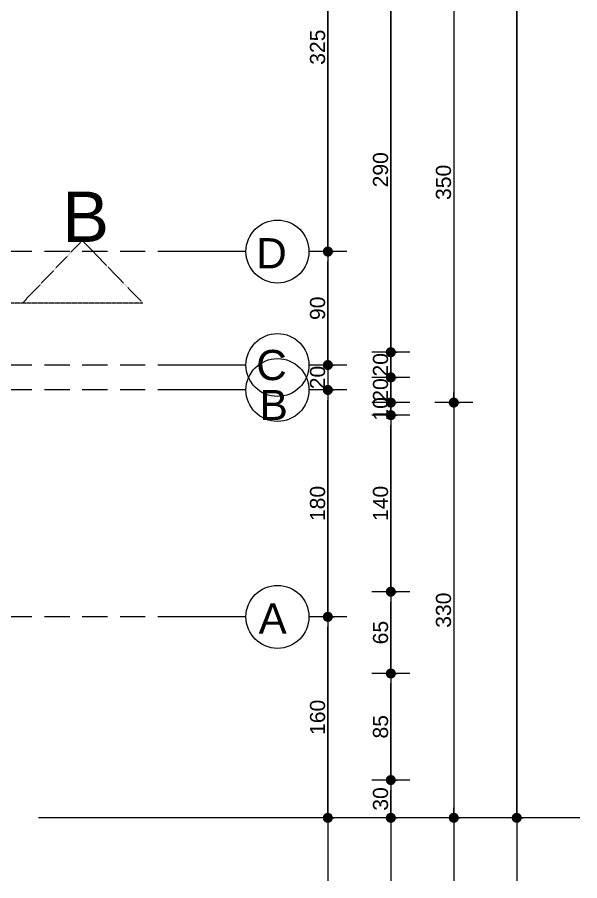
# Model space of a CAD drawing. Header units: millimetres. Extents: x 38129 to 72024, y -56282 to 16512.
# Drawn here: x 49998 to 50445, y -45160 to -44474 of the extents above; entities that cross this region are included whole.
import ezdxf

# ---------------------------------------------------------------- set-up
doc = ezdxf.new("R2010")
doc.units = ezdxf.units.MM
doc.linetypes.add('HIDDEN', pattern=[0.375, 0.25, -0.125])
for name, color, linetype, lineweight in [('AKS', 55, 'HIDDEN', 0), ('DIŞÖLÇÜ', 37, 'Continuous', 0), ('pencere+KAPI', 1, 'Continuous', 0)]:
    doc.layers.add(name, color=color, linetype=linetype, lineweight=lineweight)
doc.styles.add('icdisolcu_yazi', font='arial.ttf')
doc.styles.get("Standard").update_dxf_attribs({"font": 'arial.ttf'})
doc.dimstyles.new('İç Ölçü', dxfattribs={"dimtxt": 12, "dimasz": 8, "dimexe": 5, "dimexo": 0, "dimgap": 2, "dimtad": 1, "dimdec": 0, "dimzin": 12, "dimdsep": 46, "dimtxsty": 'icdisolcu_yazi', "dimblk": 'DOT', "dimcen": 8, "dimdle": 5, "dimclrd": 256, "dimclre": 256, "dimclrt": 7, "dimadec": 0, "dimazin": 3, "dimtfac": 1, "dimtdec": 0, "dimtix": 1, "dimtmove": 2, "dimatfit": 3, "dimldrblk": 'DOT', "dimfxl": 0, "dimtolj": 1, "dimtzin": 0, "dimlwd": -1, "dimlwe": -1, "dimarcsym": 0})

# ---------------------------------------------------------------- blocks, each defined once
blk = doc.blocks.new('_Dot')
at = {"color": 0, "lineweight": -2}
blk.add_line((-0.5, 0), (-1, 0), dxfattribs=at)
at = {"color": 0, "lineweight": 30, "const_width": 0.5}
blk.add_lwpolyline([(-0.25, 0, 1), (0.25, 0, 1)], format="xyb", close=True, dxfattribs=at)
blk = doc.blocks.new('*D1189')
at = {"layer": 'Defpoints', "color": 0, "lineweight": 120, "transparency": 16777216}
for p in [(50244.67, -44950.75), (50244.67, -44950.75), (50244.67, -45110.44)]:
    blk.add_point(p, dxfattribs=at)
at = {"layer": 'DIŞÖLÇÜ', "transparency": 16777216}
for p, q in [((50244.67, -44950.75), (50249.67, -44950.75)), ((50244.67, -45110.44), (50249.67, -45110.44))]:
    blk.add_line(p, q, dxfattribs=at)
at = {"layer": 'DIŞÖLÇÜ', "linetype": 'Continuous', "transparency": 16777216}
blk.add_line((50244.67, -45102.44), (50244.67, -44958.75), dxfattribs=at)
at = {"layer": 'DIŞÖLÇÜ', "transparency": 16777216, "xscale": 8, "yscale": 8, "zscale": 8}
for p, rotation in [((50244.67, -44950.75), 90), ((50244.67, -45110.44), 270)]:
    blk.add_blockref('_Dot', p, dxfattribs=dict(at, rotation=rotation))
at = {"layer": 'DIŞÖLÇÜ', "color": 7, "transparency": 16777216, "insert": (50236.55, -45030.59), "char_height": 12, "attachment_point": 5, "rotation": 90, "style": 'icdisolcu_yazi'}
blk.add_mtext('\\A1;160', dxfattribs=at)
blk = doc.blocks.new('*D1190')
at = {"layer": 'Defpoints', "color": 0, "lineweight": 120, "transparency": 16777216}
for p in [(50244.67, -44770.44), (50244.67, -44770.44), (50244.67, -44950.75)]:
    blk.add_point(p, dxfattribs=at)
at = {"layer": 'DIŞÖLÇÜ', "transparency": 16777216}
for p, q in [((50244.67, -44770.44), (50249.67, -44770.44)), ((50244.67, -44950.75), (50249.67, -44950.75))]:
    blk.add_line(p, q, dxfattribs=at)
at = {"layer": 'DIŞÖLÇÜ', "linetype": 'Continuous', "transparency": 16777216}
blk.add_line((50244.67, -44942.75), (50244.67, -44778.44), dxfattribs=at)
at = {"layer": 'DIŞÖLÇÜ', "transparency": 16777216, "xscale": 8, "yscale": 8, "zscale": 8}
for p, rotation in [((50244.67, -44770.44), 90), ((50244.67, -44950.75), 270)]:
    blk.add_blockref('_Dot', p, dxfattribs=dict(at, rotation=rotation))
at = {"layer": 'DIŞÖLÇÜ', "color": 7, "transparency": 16777216, "insert": (50236.55, -44860.6), "char_height": 12, "attachment_point": 5, "rotation": 90, "style": 'icdisolcu_yazi'}
blk.add_mtext('\\A1;180', dxfattribs=at)
blk = doc.blocks.new('*D1191')
at = {"layer": 'Defpoints', "color": 0, "lineweight": 120, "transparency": 16777216}
for p in [(50244.67, -44660.43), (50244.67, -44660.43), (50244.67, -44750.6)]:
    blk.add_point(p, dxfattribs=at)
at = {"layer": 'DIŞÖLÇÜ', "transparency": 16777216}
for p, q in [((50244.67, -44660.43), (50249.67, -44660.43)), ((50244.67, -44750.6), (50249.67, -44750.6))]:
    blk.add_line(p, q, dxfattribs=at)
at = {"layer": 'DIŞÖLÇÜ', "linetype": 'Continuous', "transparency": 16777216}
blk.add_line((50244.67, -44742.6), (50244.67, -44668.43), dxfattribs=at)
at = {"layer": 'DIŞÖLÇÜ', "transparency": 16777216, "xscale": 8, "yscale": 8, "zscale": 8}
for p, rotation in [((50244.67, -44660.43), 90), ((50244.67, -44750.6), 270)]:
    blk.add_blockref('_Dot', p, dxfattribs=dict(at, rotation=rotation))
at = {"layer": 'DIŞÖLÇÜ', "color": 7, "transparency": 16777216, "insert": (50236.55, -44705.51), "char_height": 12, "attachment_point": 5, "rotation": 90, "style": 'icdisolcu_yazi'}
blk.add_mtext('\\A1;90', dxfattribs=at)
blk = doc.blocks.new('*D1192')
at = {"layer": 'Defpoints', "color": 0, "lineweight": 120, "transparency": 16777216}
for p in [(50244.67, -44335.6), (50244.67, -44335.6), (50244.67, -44660.43)]:
    blk.add_point(p, dxfattribs=at)
at = {"layer": 'DIŞÖLÇÜ', "transparency": 16777216}
for p, q in [((50244.67, -44335.6), (50249.67, -44335.6)), ((50244.67, -44660.43), (50249.67, -44660.43))]:
    blk.add_line(p, q, dxfattribs=at)
at = {"layer": 'DIŞÖLÇÜ', "linetype": 'Continuous', "transparency": 16777216}
blk.add_line((50244.67, -44652.43), (50244.67, -44343.6), dxfattribs=at)
at = {"layer": 'DIŞÖLÇÜ', "transparency": 16777216, "xscale": 8, "yscale": 8, "zscale": 8}
for p, rotation in [((50244.67, -44335.6), 90), ((50244.67, -44660.43), 270)]:
    blk.add_blockref('_Dot', p, dxfattribs=dict(at, rotation=rotation))
at = {"layer": 'DIŞÖLÇÜ', "color": 7, "transparency": 16777216, "insert": (50236.54, -44498.01), "char_height": 12, "attachment_point": 5, "rotation": 90, "style": 'icdisolcu_yazi'}
blk.add_mtext('\\A1;325', dxfattribs=at)
blk = doc.blocks.new('*D1201')
at = {"layer": 'Defpoints', "color": 0, "lineweight": 120, "transparency": 16777216}
for p in [(50244.67, -44750.6), (50244.67, -44770.44), (50244.67, -44770.44)]:
    blk.add_point(p, dxfattribs=at)
at = {"layer": 'DIŞÖLÇÜ', "linetype": 'Continuous', "transparency": 16777216}
for p, q in [((50244.67, -44742.6), (50244.67, -44734.6)), ((50244.67, -44750.6), (50244.67, -44770.44)), ((50244.67, -44778.44), (50244.67, -44786.44))]:
    blk.add_line(p, q, dxfattribs=at)
at = {"layer": 'DIŞÖLÇÜ', "transparency": 16777216}
for p, q in [((50244.67, -44750.6), (50249.67, -44750.6)), ((50244.67, -44770.44), (50249.67, -44770.44))]:
    blk.add_line(p, q, dxfattribs=at)
at = {"layer": 'DIŞÖLÇÜ', "transparency": 16777216, "xscale": 8, "yscale": 8, "zscale": 8}
for p, rotation in [((50244.67, -44750.6), 270), ((50244.67, -44770.44), 90)]:
    blk.add_blockref('_Dot', p, dxfattribs=dict(at, rotation=rotation))
at = {"layer": 'DIŞÖLÇÜ', "color": 7, "transparency": 16777216, "insert": (50236.55, -44760.52), "char_height": 12, "attachment_point": 5, "rotation": 90, "style": 'icdisolcu_yazi'}
blk.add_mtext('\\A1;20', dxfattribs=at)
blk = doc.blocks.new('*D1302')
at = {"layer": 'Defpoints', "color": 0, "lineweight": 120, "transparency": 16777216}
for p in [(50294.67, -45080.44), (50294.67, -45080.44), (50294.67, -45110.44)]:
    blk.add_point(p, dxfattribs=at)
at = {"layer": 'DIŞÖLÇÜ', "transparency": 16777216}
for p, q in [((50294.67, -45080.44), (50299.67, -45080.44)), ((50294.67, -45110.44), (50299.67, -45110.44))]:
    blk.add_line(p, q, dxfattribs=at)
at = {"layer": 'DIŞÖLÇÜ', "linetype": 'Continuous', "transparency": 16777216}
blk.add_line((50294.67, -45102.44), (50294.67, -45088.44), dxfattribs=at)
at = {"layer": 'DIŞÖLÇÜ', "transparency": 16777216, "xscale": 8, "yscale": 8, "zscale": 8}
for p, rotation in [((50294.67, -45080.44), 90), ((50294.67, -45110.44), 270)]:
    blk.add_blockref('_Dot', p, dxfattribs=dict(at, rotation=rotation))
at = {"layer": 'DIŞÖLÇÜ', "color": 7, "transparency": 16777216, "insert": (50286.54, -45095.44), "char_height": 12, "attachment_point": 5, "rotation": 90, "style": 'icdisolcu_yazi'}
blk.add_mtext('\\A1;30', dxfattribs=at)
blk = doc.blocks.new('*D1303')
at = {"layer": 'Defpoints', "color": 0, "lineweight": 120, "transparency": 16777216}
for p in [(50294.67, -44995.75), (50294.67, -44995.75), (50294.67, -45080.44)]:
    blk.add_point(p, dxfattribs=at)
at = {"layer": 'DIŞÖLÇÜ', "transparency": 16777216}
for p, q in [((50294.67, -44995.75), (50299.67, -44995.75)), ((50294.67, -45080.44), (50299.67, -45080.44))]:
    blk.add_line(p, q, dxfattribs=at)
at = {"layer": 'DIŞÖLÇÜ', "linetype": 'Continuous', "transparency": 16777216}
blk.add_line((50294.67, -45072.44), (50294.67, -45003.75), dxfattribs=at)
at = {"layer": 'DIŞÖLÇÜ', "transparency": 16777216, "xscale": 8, "yscale": 8, "zscale": 8}
for p, rotation in [((50294.67, -44995.75), 90), ((50294.67, -45080.44), 270)]:
    blk.add_blockref('_Dot', p, dxfattribs=dict(at, rotation=rotation))
at = {"layer": 'DIŞÖLÇÜ', "color": 7, "transparency": 16777216, "insert": (50286.55, -45038.1), "char_height": 12, "attachment_point": 5, "rotation": 90, "style": 'icdisolcu_yazi'}
blk.add_mtext('\\A1;85', dxfattribs=at)
blk = doc.blocks.new('*D1304')
at = {"layer": 'Defpoints', "color": 0, "lineweight": 120, "transparency": 16777216}
for p in [(50294.67, -44930.74), (50294.67, -44930.74), (50294.67, -44995.75)]:
    blk.add_point(p, dxfattribs=at)
at = {"layer": 'DIŞÖLÇÜ', "transparency": 16777216}
for p, q in [((50294.67, -44930.74), (50299.67, -44930.74)), ((50294.67, -44995.75), (50299.67, -44995.75))]:
    blk.add_line(p, q, dxfattribs=at)
at = {"layer": 'DIŞÖLÇÜ', "linetype": 'Continuous', "transparency": 16777216}
blk.add_line((50294.67, -44987.75), (50294.67, -44938.74), dxfattribs=at)
at = {"layer": 'DIŞÖLÇÜ', "transparency": 16777216, "xscale": 8, "yscale": 8, "zscale": 8}
for p, rotation in [((50294.67, -44930.74), 90), ((50294.67, -44995.75), 270)]:
    blk.add_blockref('_Dot', p, dxfattribs=dict(at, rotation=rotation))
at = {"layer": 'DIŞÖLÇÜ', "color": 7, "transparency": 16777216, "insert": (50286.55, -44963.24), "char_height": 12, "attachment_point": 5, "rotation": 90, "style": 'icdisolcu_yazi'}
blk.add_mtext('\\A1;65', dxfattribs=at)
blk = doc.blocks.new('*D1305')
at = {"layer": 'Defpoints', "color": 0, "lineweight": 120, "transparency": 16777216}
for p in [(50294.67, -44790.44), (50294.67, -44790.44), (50294.67, -44930.74)]:
    blk.add_point(p, dxfattribs=at)
at = {"layer": 'DIŞÖLÇÜ', "transparency": 16777216}
for p, q in [((50294.67, -44790.44), (50299.67, -44790.44)), ((50294.67, -44930.74), (50299.67, -44930.74))]:
    blk.add_line(p, q, dxfattribs=at)
at = {"layer": 'DIŞÖLÇÜ', "linetype": 'Continuous', "transparency": 16777216}
blk.add_line((50294.67, -44922.74), (50294.67, -44798.44), dxfattribs=at)
at = {"layer": 'DIŞÖLÇÜ', "transparency": 16777216, "xscale": 8, "yscale": 8, "zscale": 8}
for p, rotation in [((50294.67, -44790.44), 90), ((50294.67, -44930.74), 270)]:
    blk.add_blockref('_Dot', p, dxfattribs=dict(at, rotation=rotation))
at = {"layer": 'DIŞÖLÇÜ', "color": 7, "transparency": 16777216, "insert": (50286.55, -44860.59), "char_height": 12, "attachment_point": 5, "rotation": 90, "style": 'icdisolcu_yazi'}
blk.add_mtext('\\A1;140', dxfattribs=at)
blk = doc.blocks.new('*D1306')
at = {"layer": 'Defpoints', "color": 0, "lineweight": 120, "transparency": 16777216}
for p in [(50294.67, -44780.44), (50294.67, -44780.44), (50294.67, -44790.44)]:
    blk.add_point(p, dxfattribs=at)
at = {"layer": 'DIŞÖLÇÜ', "linetype": 'Continuous', "transparency": 16777216}
for p, q in [((50294.67, -44772.44), (50294.67, -44764.44)), ((50294.67, -44790.44), (50294.67, -44780.44)), ((50294.67, -44798.44), (50294.67, -44806.44))]:
    blk.add_line(p, q, dxfattribs=at)
at = {"layer": 'DIŞÖLÇÜ', "transparency": 16777216}
for p, q in [((50294.67, -44780.44), (50299.67, -44780.44)), ((50294.67, -44790.44), (50299.67, -44790.44))]:
    blk.add_line(p, q, dxfattribs=at)
at = {"layer": 'DIŞÖLÇÜ', "transparency": 16777216, "xscale": 8, "yscale": 8, "zscale": 8}
for p, rotation in [((50294.67, -44780.44), 270), ((50294.67, -44790.44), 90)]:
    blk.add_blockref('_Dot', p, dxfattribs=dict(at, rotation=rotation))
at = {"layer": 'DIŞÖLÇÜ', "color": 7, "transparency": 16777216, "insert": (50286.55, -44785.44), "char_height": 12, "attachment_point": 5, "rotation": 90, "style": 'icdisolcu_yazi'}
blk.add_mtext('\\A1;10', dxfattribs=at)
blk = doc.blocks.new('*D1307')
at = {"layer": 'Defpoints', "color": 0, "lineweight": 120, "transparency": 16777216}
for p in [(50294.67, -44760.44), (50294.67, -44760.44), (50294.67, -44780.44)]:
    blk.add_point(p, dxfattribs=at)
at = {"layer": 'DIŞÖLÇÜ', "linetype": 'Continuous', "transparency": 16777216}
for p, q in [((50294.67, -44752.44), (50294.67, -44744.44)), ((50294.67, -44780.44), (50294.67, -44760.44)), ((50294.67, -44788.44), (50294.67, -44796.44))]:
    blk.add_line(p, q, dxfattribs=at)
at = {"layer": 'DIŞÖLÇÜ', "transparency": 16777216}
for p, q in [((50294.67, -44760.44), (50299.67, -44760.44)), ((50294.67, -44780.44), (50299.67, -44780.44))]:
    blk.add_line(p, q, dxfattribs=at)
at = {"layer": 'DIŞÖLÇÜ', "transparency": 16777216, "xscale": 8, "yscale": 8, "zscale": 8}
for p, rotation in [((50294.67, -44760.44), 270), ((50294.67, -44780.44), 90)]:
    blk.add_blockref('_Dot', p, dxfattribs=dict(at, rotation=rotation))
at = {"layer": 'DIŞÖLÇÜ', "color": 7, "transparency": 16777216, "insert": (50286.55, -44770.44), "char_height": 12, "attachment_point": 5, "rotation": 90, "style": 'icdisolcu_yazi'}
blk.add_mtext('\\A1;20', dxfattribs=at)
blk = doc.blocks.new('*D1308')
at = {"layer": 'Defpoints', "color": 0, "lineweight": 120, "transparency": 16777216}
for p in [(50294.67, -44740.44), (50294.67, -44740.44), (50294.67, -44760.44)]:
    blk.add_point(p, dxfattribs=at)
at = {"layer": 'DIŞÖLÇÜ', "linetype": 'Continuous', "transparency": 16777216}
for p, q in [((50294.67, -44732.44), (50294.67, -44724.44)), ((50294.67, -44760.44), (50294.67, -44740.44)), ((50294.67, -44768.44), (50294.67, -44776.44))]:
    blk.add_line(p, q, dxfattribs=at)
at = {"layer": 'DIŞÖLÇÜ', "transparency": 16777216}
for p, q in [((50294.67, -44740.44), (50299.67, -44740.44)), ((50294.67, -44760.44), (50299.67, -44760.44))]:
    blk.add_line(p, q, dxfattribs=at)
at = {"layer": 'DIŞÖLÇÜ', "transparency": 16777216, "xscale": 8, "yscale": 8, "zscale": 8}
for p, rotation in [((50294.67, -44740.44), 270), ((50294.67, -44760.44), 90)]:
    blk.add_blockref('_Dot', p, dxfattribs=dict(at, rotation=rotation))
at = {"layer": 'DIŞÖLÇÜ', "color": 7, "transparency": 16777216, "insert": (50286.55, -44750.44), "char_height": 12, "attachment_point": 5, "rotation": 90, "style": 'icdisolcu_yazi'}
blk.add_mtext('\\A1;20', dxfattribs=at)
blk = doc.blocks.new('*D1309')
at = {"layer": 'Defpoints', "color": 0, "lineweight": 120, "transparency": 16777216}
for p in [(50294.67, -44450.43), (50294.67, -44450.43), (50294.67, -44740.44)]:
    blk.add_point(p, dxfattribs=at)
at = {"layer": 'DIŞÖLÇÜ', "transparency": 16777216}
for p, q in [((50294.67, -44450.43), (50299.67, -44450.43)), ((50294.67, -44740.44), (50299.67, -44740.44))]:
    blk.add_line(p, q, dxfattribs=at)
at = {"layer": 'DIŞÖLÇÜ', "linetype": 'Continuous', "transparency": 16777216}
blk.add_line((50294.67, -44732.44), (50294.67, -44458.43), dxfattribs=at)
at = {"layer": 'DIŞÖLÇÜ', "transparency": 16777216, "xscale": 8, "yscale": 8, "zscale": 8}
for p, rotation in [((50294.67, -44450.43), 90), ((50294.67, -44740.44), 270)]:
    blk.add_blockref('_Dot', p, dxfattribs=dict(at, rotation=rotation))
at = {"layer": 'DIŞÖLÇÜ', "color": 7, "transparency": 16777216, "insert": (50286.55, -44595.44), "char_height": 12, "attachment_point": 5, "rotation": 90, "style": 'icdisolcu_yazi'}
blk.add_mtext('\\A1;290', dxfattribs=at)
blk = doc.blocks.new('*D1334')
at = {"layer": 'Defpoints', "color": 0, "lineweight": 120, "transparency": 16777216}
for p in [(50344.67, -44430.43), (50344.67, -44780.44), (50344.67, -44780.44)]:
    blk.add_point(p, dxfattribs=at)
at = {"layer": 'DIŞÖLÇÜ', "transparency": 16777216}
for p, q in [((50344.67, -44430.43), (50349.67, -44430.43)), ((50344.67, -44780.44), (50349.67, -44780.44))]:
    blk.add_line(p, q, dxfattribs=at)
at = {"layer": 'DIŞÖLÇÜ', "linetype": 'Continuous', "transparency": 16777216}
blk.add_line((50344.67, -44438.43), (50344.67, -44772.44), dxfattribs=at)
at = {"layer": 'DIŞÖLÇÜ', "transparency": 16777216, "xscale": 8, "yscale": 8, "zscale": 8}
for p, rotation in [((50344.67, -44430.43), 90), ((50344.67, -44780.44), 270)]:
    blk.add_blockref('_Dot', p, dxfattribs=dict(at, rotation=rotation))
at = {"layer": 'DIŞÖLÇÜ', "color": 7, "transparency": 16777216, "insert": (50336.54, -44605.43), "char_height": 12, "attachment_point": 5, "rotation": 90, "style": 'icdisolcu_yazi'}
blk.add_mtext('\\A1;350', dxfattribs=at)
blk = doc.blocks.new('*D1335')
at = {"layer": 'Defpoints', "color": 0, "lineweight": 120, "transparency": 16777216}
for p in [(50344.67, -44780.44), (50344.67, -45110.42), (50344.67, -45110.42)]:
    blk.add_point(p, dxfattribs=at)
at = {"layer": 'DIŞÖLÇÜ', "transparency": 16777216}
for p, q in [((50344.67, -44780.44), (50349.67, -44780.44)), ((50344.67, -45110.42), (50349.67, -45110.42))]:
    blk.add_line(p, q, dxfattribs=at)
at = {"layer": 'DIŞÖLÇÜ', "linetype": 'Continuous', "transparency": 16777216}
blk.add_line((50344.67, -44788.44), (50344.67, -45102.42), dxfattribs=at)
at = {"layer": 'DIŞÖLÇÜ', "transparency": 16777216, "xscale": 8, "yscale": 8, "zscale": 8}
for p, rotation in [((50344.67, -44780.44), 90), ((50344.67, -45110.42), 270)]:
    blk.add_blockref('_Dot', p, dxfattribs=dict(at, rotation=rotation))
at = {"layer": 'DIŞÖLÇÜ', "color": 7, "transparency": 16777216, "insert": (50336.54, -44945.43), "char_height": 12, "attachment_point": 5, "rotation": 90, "style": 'icdisolcu_yazi'}
blk.add_mtext('\\A1;330', dxfattribs=at)
blk = doc.blocks.new('*D1336')
at = {"layer": 'Defpoints', "color": 0, "lineweight": 120, "transparency": 16777216}
for p in [(50394.67, -43090.4), (50394.67, -43090.4), (50394.67, -45110.44)]:
    blk.add_point(p, dxfattribs=at)
at = {"layer": 'DIŞÖLÇÜ', "transparency": 16777216}
for p, q in [((50394.67, -43090.4), (50399.67, -43090.4)), ((50394.67, -45110.44), (50399.67, -45110.44))]:
    blk.add_line(p, q, dxfattribs=at)
at = {"layer": 'DIŞÖLÇÜ', "linetype": 'Continuous', "transparency": 16777216}
blk.add_line((50394.67, -45102.44), (50394.67, -43098.4), dxfattribs=at)
at = {"layer": 'DIŞÖLÇÜ', "transparency": 16777216, "xscale": 8, "yscale": 8, "zscale": 8}
for p, rotation in [((50394.67, -43090.4), 90), ((50394.67, -45110.44), 270)]:
    blk.add_blockref('_Dot', p, dxfattribs=dict(at, rotation=rotation))
at = {"layer": 'DIŞÖLÇÜ', "color": 7, "transparency": 16777216, "insert": (50386.55, -44100.42), "char_height": 12, "attachment_point": 5, "rotation": 90, "style": 'icdisolcu_yazi'}
blk.add_mtext('\\A1;2020', dxfattribs=at)

msp = doc.modelspace()

# ---------------------------------------------------------------- linework, layer by layer
at = {"layer": 'AKS', "ltscale": 80}
for p, q in [((50129.67, -44660.43), (48049.48, -44660.43)), ((50129.67, -44750.6), (48049.48, -44750.6)), ((50129.67, -44770.44), (48049.48, -44770.44)), ((50129.67, -44950.75), (48049.48, -44950.75))]:
    msp.add_line(p, q, dxfattribs=at)
at = {"layer": 'DIŞÖLÇÜ'}
for p, q in [((50244.67, -43040.4), (50244.67, -45160.44)), ((50294.67, -43040.4), (50294.67, -45160.44)), ((50344.67, -43040.4), (50344.67, -45160.44)), ((50394.67, -43040.4), (50394.67, -45160.44)), ((50179.67, -44660.43), (50129.67, -44660.43)), ((50259.67, -44660.43), (50229.67, -44660.43)), ((50309.67, -44740.44), (50279.67, -44740.44)), ((50179.67, -44750.6), (50129.67, -44750.6)), ((50259.67, -44750.6), (50229.67, -44750.6)), ((50309.67, -44760.44), (50279.67, -44760.44)), ((50179.67, -44770.44), (50129.67, -44770.44)), ((50259.67, -44770.44), (50229.67, -44770.44)), ((50309.67, -44780.44), (50279.67, -44780.44)), ((50359.67, -44780.44), (50329.67, -44780.44)), ((50309.67, -44790.44), (50279.67, -44790.44)), ((50309.67, -44930.74), (50279.67, -44930.74)), ((50179.67, -44950.75), (50129.67, -44950.75)), ((50259.67, -44950.75), (50229.67, -44950.75)), ((50309.67, -44995.75), (50279.67, -44995.75)), ((50309.67, -45080.44), (50279.67, -45080.44)), ((50444.67, -45110.44), (50014.81, -45110.44)), ((50359.67, -45110.42), (50329.67, -45110.42))]:
    msp.add_line(p, q, dxfattribs=at)
for centre in [(50204.67, -44660.43), (50204.67, -44750.6), (50204.67, -44770.44), (50204.67, -44950.75)]:
    msp.add_circle(centre, 25, dxfattribs=at)
at = {"layer": 'pencere+KAPI', "linetype": 'HIDDEN'}
msp.add_line((50097.86, -44701.51), (48109.43, -44701.51), dxfattribs=at)
msp.add_lwpolyline([(50097.86, -44701.51), (50049.68, -44651.55), (50002.01, -44701.51)], dxfattribs=at)

# ---------------------------------------------------------------- texts
at = {"layer": 'DIŞÖLÇÜ', "char_height": 24, "width": 425.6226, "attachment_point": 9, "rotation": 0}
for s, insert in [('D', (50212.05, -44673.76)), ('C', (50212.05, -44762.93)), ('B', (50212.9, -44794.39)), ('A', (50212.05, -44964.08))]:
    msp.add_mtext(s, dxfattribs=dict(at, insert=insert))
at = {"layer": 'pencere+KAPI', "linetype": 'HIDDEN', "insert": (50033.68, -44652.75), "char_height": 40, "width": 1884.4985, "attachment_point": 7}
msp.add_mtext('B', dxfattribs=at)

# ---------------------------------------------------------------- dimensions: what is measured, and where the dimension line sits
at = {"layer": 'DIŞÖLÇÜ'}
for base, p1, p2, picture, middle in [((50394.67, -43090.4), (50394.67, -45110.44), (50394.67, -43090.4), '*D1336', (50386.55, -44100.42)), ((50244.67, -44335.6), (50244.67, -44660.43), (50244.67, -44335.6), '*D1192', (50236.54, -44498.01)), ((50344.67, -44780.44), (50344.67, -44430.43), (50344.67, -44780.44), '*D1334', (50336.54, -44605.43)), ((50294.67, -44450.43), (50294.67, -44740.44), (50294.67, -44450.43), '*D1309', (50286.55, -44595.44)), ((50244.67, -44660.43), (50244.67, -44750.6), (50244.67, -44660.43), '*D1191', (50236.55, -44705.51)), ((50294.67, -44740.44), (50294.67, -44760.44), (50294.67, -44740.44), '*D1308', (50286.55, -44750.44)), ((50244.67, -44770.44), (50244.67, -44750.6), (50244.67, -44770.44), '*D1201', (50236.55, -44760.52)), ((50294.67, -44760.44), (50294.67, -44780.44), (50294.67, -44760.44), '*D1307', (50286.55, -44770.44)), ((50244.67, -44770.44), (50244.67, -44950.75), (50244.67, -44770.44), '*D1190', (50236.55, -44860.6)), ((50294.67, -44780.44), (50294.67, -44790.44), (50294.67, -44780.44), '*D1306', (50286.55, -44785.44)), ((50344.67, -45110.42), (50344.67, -44780.44), (50344.67, -45110.42), '*D1335', (50336.54, -44945.43)), ((50294.67, -44790.44), (50294.67, -44930.74), (50294.67, -44790.44), '*D1305', (50286.55, -44860.59)), ((50294.67, -44930.74), (50294.67, -44995.75), (50294.67, -44930.74), '*D1304', (50286.55, -44963.24)), ((50244.67, -44950.75), (50244.67, -45110.44), (50244.67, -44950.75), '*D1189', (50236.55, -45030.59)), ((50294.67, -44995.75), (50294.67, -45080.44), (50294.67, -44995.75), '*D1303', (50286.55, -45038.1)), ((50294.67, -45080.44), (50294.67, -45110.44), (50294.67, -45080.44), '*D1302', (50286.54, -45095.44))]:
    dim = msp.add_linear_dim(base=base, p1=p1, p2=p2, angle=90, dimstyle='İç Ölçü', dxfattribs=at)
    dim.commit()
    dim.dimension.update_dxf_attribs({"geometry": picture, "text_midpoint": middle})

doc.saveas('drawing.dxf')
